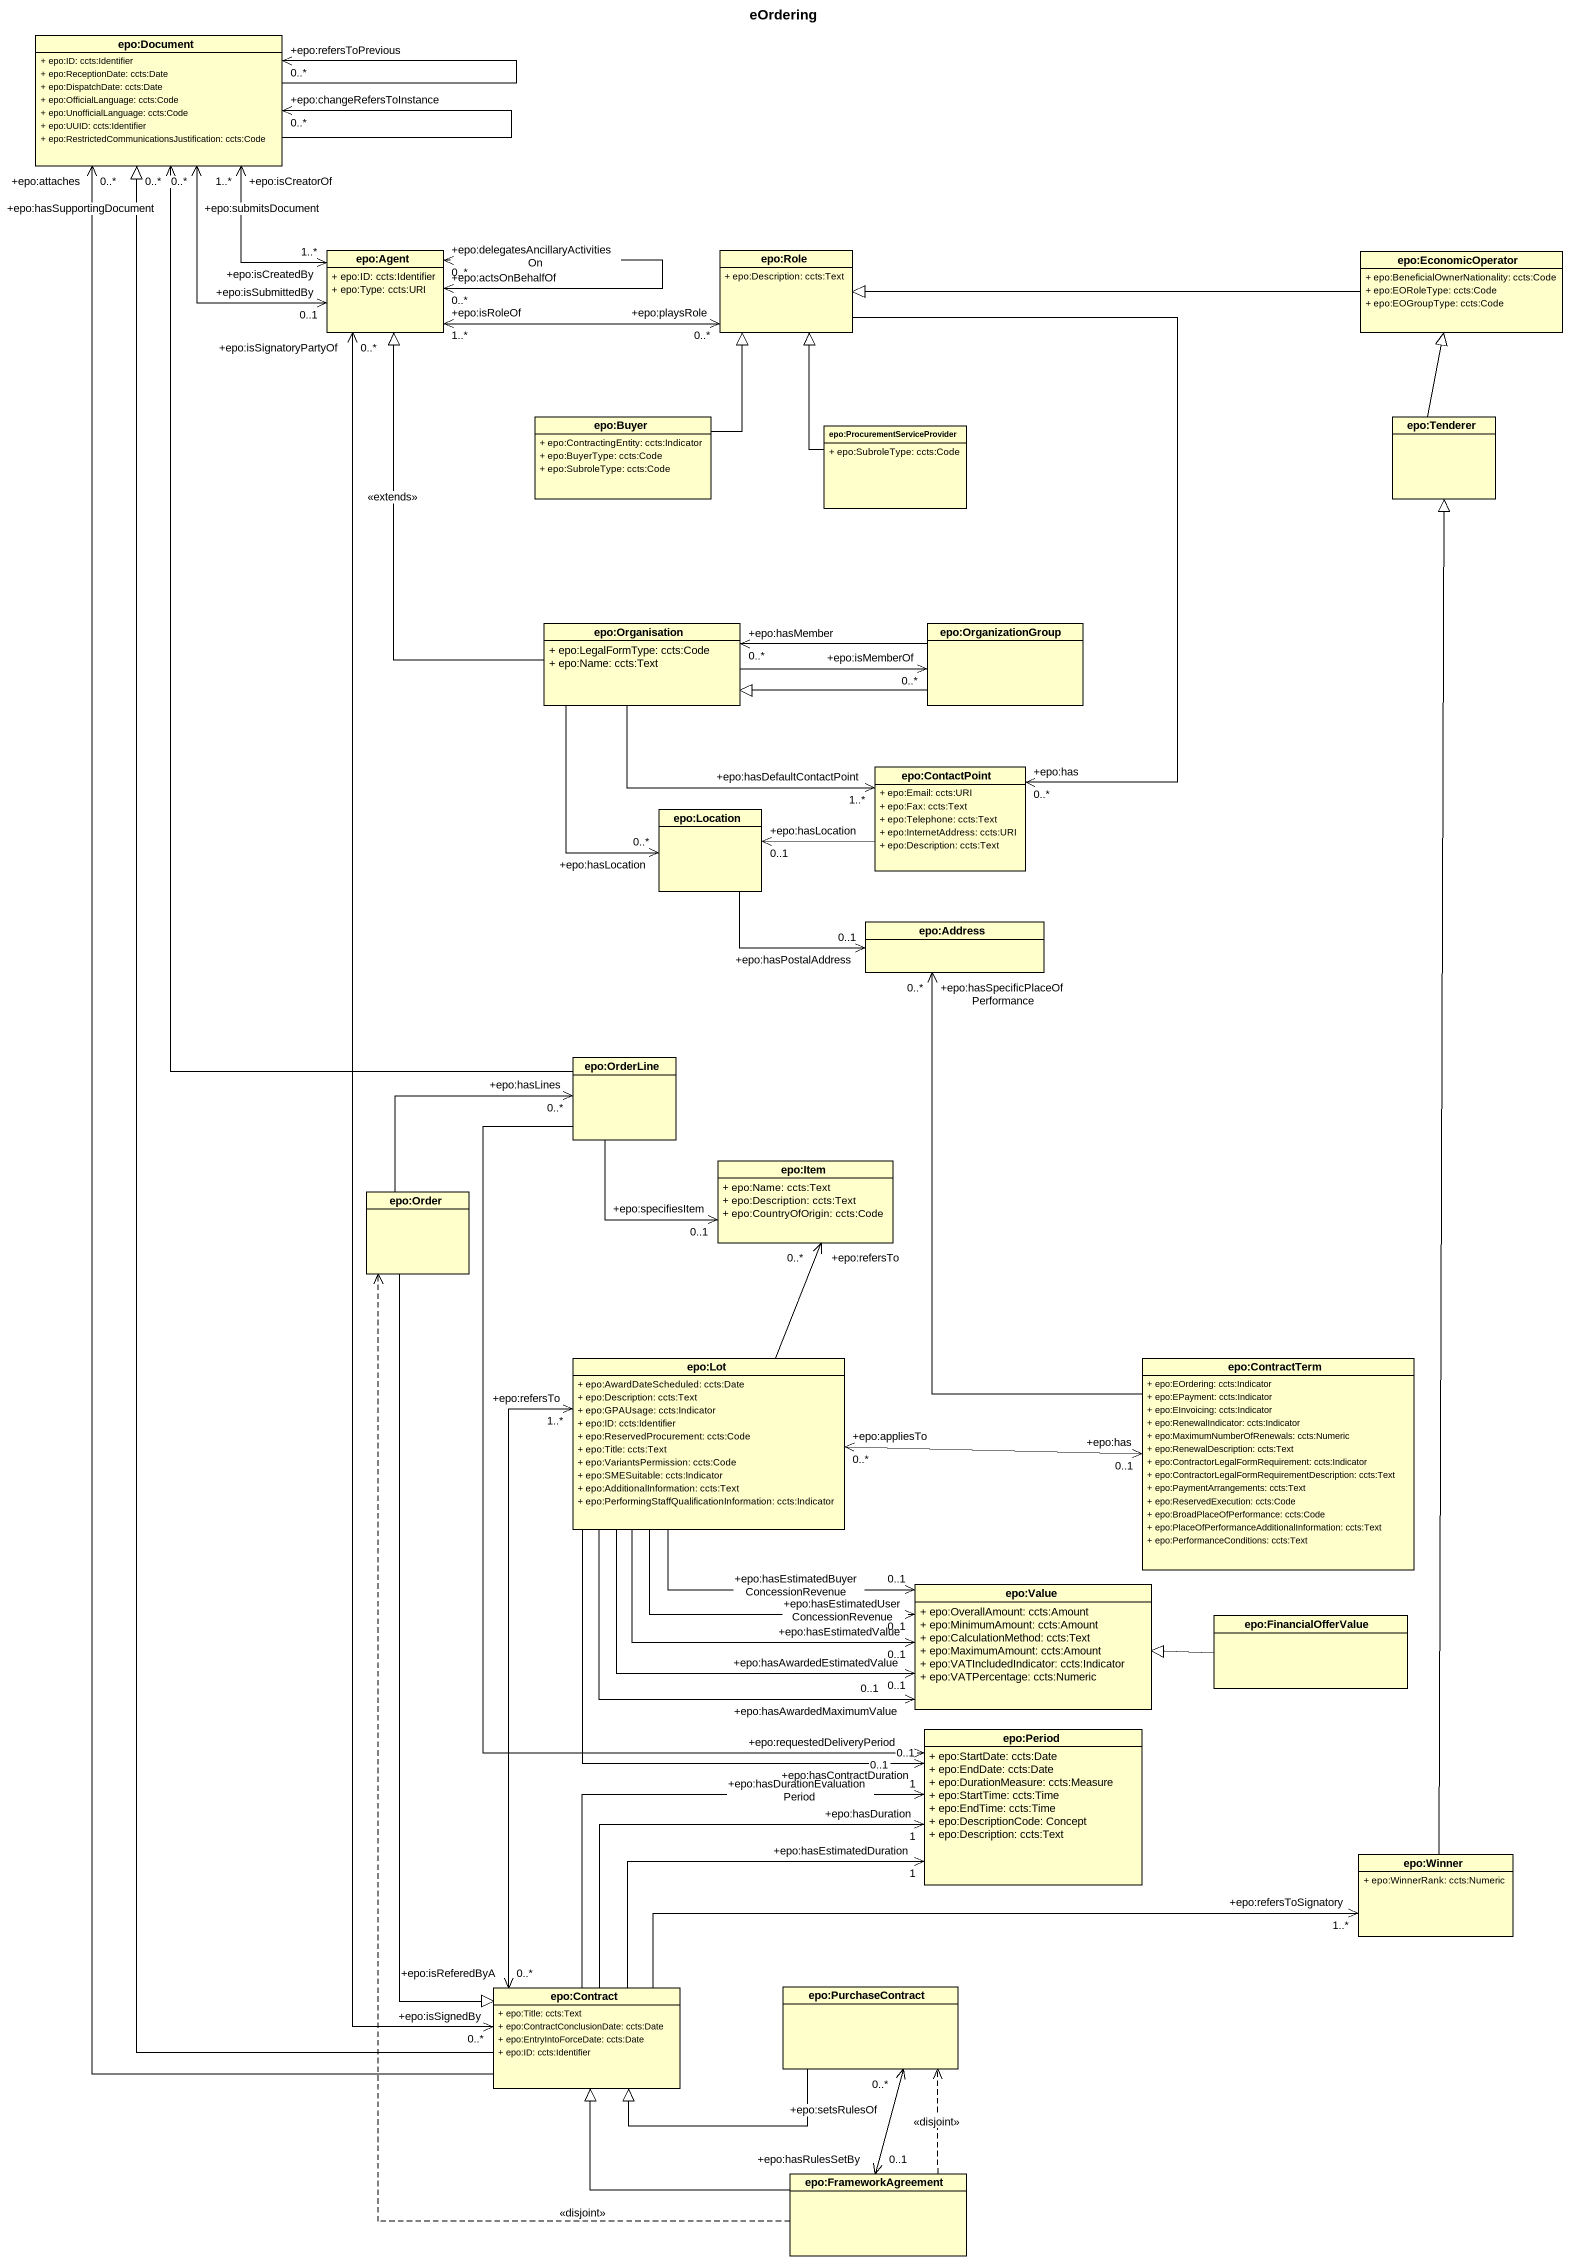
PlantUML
@startuml
title eOrdering
hide circle
hide empty members
skinparam classAttributeIconSize 0
class "epo:Document" as epo_Document {
  + epo:ID: ccts:Identifier
  + epo:ReceptionDate: ccts:Date
  + epo:DispatchDate: ccts:Date
  + epo:OfficialLanguage: ccts:Code
  + epo:UnofficialLanguage: ccts:Code
  + epo:UUID: ccts:Identifier
  + epo:RestrictedCommunicationsJustification: ccts:Code
}
class "epo:Agent" as epo_Agent {
  + epo:ID: ccts:Identifier
  + epo:Type: ccts:URI
}
class "epo:Role" as epo_Role {
  + epo:Description: ccts:Text
}
class "epo:EconomicOperator" as epo_EconomicOperator {
  + epo:BeneficialOwnerNationality: ccts:Code
  + epo:EORoleType: ccts:Code
  + epo:EOGroupType: ccts:Code
}
class "epo:Buyer" as epo_Buyer {
  + epo:ContractingEntity: ccts:Indicator
  + epo:BuyerType: ccts:Code
  + epo:SubroleType: ccts:Code
}
class "epo:Tenderer" as epo_Tenderer
class "epo:ProcurementServiceProvider" as epo_ProcurementServiceProvid {
  + epo:SubroleType: ccts:Code
}
class "epo:Organisation" as epo_Organisation {
  + epo:LegalFormType: ccts:Code
  + epo:Name: ccts:Text
}
class "epo:OrganizationGroup" as epo_OrganizationGroup
class "epo:ContactPoint" as epo_ContactPoint {
  + epo:Email: ccts:URI
  + epo:Fax: ccts:Text
  + epo:Telephone: ccts:Text
  + epo:InternetAddress: ccts:URI
  + epo:Description: ccts:Text
}
class "epo:Location" as epo_Location
class "epo:Address" as epo_Address
class "epo:OrderLine" as epo_OrderLine
class "epo:Item" as epo_Item {
  + epo:Name: ccts:Text
  + epo:Description: ccts:Text
  + epo:CountryOfOrigin: ccts:Code
}
class "epo:Order" as epo_Order
class "epo:Lot" as epo_Lot {
  + epo:AwardDateScheduled: ccts:Date
  + epo:Description: ccts:Text
  + epo:GPAUsage: ccts:Indicator
  + epo:ID: ccts:Identifier
  + epo:ReservedProcurement: ccts:Code
  + epo:Title: ccts:Text
  + epo:VariantsPermission: ccts:Code
  + epo:SMESuitable: ccts:Indicator
  + epo:AdditionalInformation: ccts:Text
  + epo:PerformingStaffQualificationInformation: ccts:Indicator
}
class "epo:ContractTerm" as epo_ContractTerm {
  + epo:EOrdering: ccts:Indicator
  + epo:EPayment: ccts:Indicator
  + epo:EInvoicing: ccts:Indicator
  + epo:RenewalIndicator: ccts:Indicator
  + epo:MaximumNumberOfRenewals: ccts:Numeric
  + epo:RenewalDescription: ccts:Text
  + epo:ContractorLegalFormRequirement: ccts:Indicator
  + epo:ContractorLegalFormRequirementDescription: ccts:Text
  + epo:PaymentArrangements: ccts:Text
  + epo:ReservedExecution: ccts:Code
  + epo:BroadPlaceOfPerformance: ccts:Code
  + epo:PlaceOfPerformanceAdditionalInformation: ccts:Text
  + epo:PerformanceConditions: ccts:Text
}
class "epo:Value" as epo_Value {
  + epo:OverallAmount: ccts:Amount
  + epo:MinimumAmount: ccts:Amount
  + epo:CalculationMethod: ccts:Text
  + epo:MaximumAmount: ccts:Amount
  + epo:VATIncludedIndicator: ccts:Indicator
  + epo:VATPercentage: ccts:Numeric
}
class "epo:FinancialOfferValue" as epo_FinancialOfferValue
class "epo:Period" as epo_Period {
  + epo:StartDate: ccts:Date
  + epo:EndDate: ccts:Date
  + epo:DurationMeasure: ccts:Measure
  + epo:StartTime: ccts:Time
  + epo:EndTime: ccts:Time
  + epo:DescriptionCode: Concept
  + epo:Description: ccts:Text
}
class "epo:Winner" as epo_Winner {
  + epo:WinnerRank: ccts:Numeric
}
class "epo:Contract" as epo_Contract {
  + epo:Title: ccts:Text
  + epo:ContractConclusionDate: ccts:Date
  + epo:EntryIntoForceDate: ccts:Date
  + epo:ID: ccts:Identifier
}
class "epo:PurchaseContract" as epo_PurchaseContract
class "epo:FrameworkAgreement" as epo_FrameworkAgreement
epo_Document --> "+epo:changeRefersToInstance\n0..*" epo_Document
epo_Document --> "+epo:refersToPrevious\n0..*" epo_Document
epo_Document "+epo:submitsDocument\n0..*" <--> "+epo:isSubmittedBy\n0..1" epo_Agent
epo_Agent "+epo:isCreatedBy\n1..*" <-up-> "+epo:isCreatorOf\n1..*" epo_Document
epo_Agent "+epo:actsOnBehalfOf\n0..*" <--> "+epo:delegatesAncillaryActivitiesOn\n0..*" epo_Agent
epo_Agent "+epo:isRoleOf\n1..*" <-right-> "+epo:playsRole\n0..*" epo_Role
epo_Role --> "+epo:has\n0..*" epo_ContactPoint
epo_EconomicOperator -left-|> epo_Role
epo_Buyer -up-|> epo_Role
epo_Tenderer -up-|> epo_EconomicOperator
epo_ProcurementServiceProvid -up-|> epo_Role
epo_Organisation -up-|> epo_Agent : <<extends>>
epo_Organisation -right-> "+epo:isMemberOf\n0..*" epo_OrganizationGroup
epo_Organisation -right-> "+epo:hasDefaultContactPoint\n1..*" epo_ContactPoint
epo_Organisation --> "+epo:hasLocation\n0..*" epo_Location
epo_OrganizationGroup -left-> "+epo:hasMember\n0..*" epo_Organisation
epo_OrganizationGroup -left-|> epo_Organisation
epo_ContactPoint -left-> "+epo:hasLocation\n0..1" epo_Location
epo_Location -right-> "+epo:hasPostalAddress\n0..1" epo_Address
epo_OrderLine -up-> "+epo:hasSupportingDocument\n0..*" epo_Document
epo_OrderLine -right-> "+epo:specifiesItem\n0..1" epo_Item
epo_OrderLine --> "+epo:requestedDeliveryPeriod\n0..1" epo_Period
epo_Order -up-> "+epo:hasLines\n0..*" epo_OrderLine
epo_Order --|> epo_Contract
epo_Lot -up-> "+epo:refersTo\n0..*" epo_Item
epo_Lot "+epo:appliesTo\n0..*" <-right-> "+epo:has\n0..1" epo_ContractTerm
epo_Lot --> "+epo:hasAwardedEstimatedValue\n0..1" epo_Value
epo_Lot --> "+epo:hasEstimatedValue\n0..1" epo_Value
epo_Lot --> "+epo:hasEstimatedUserConcessionRevenue\n0..1" epo_Value
epo_Lot --> "+epo:hasEstimatedBuyerConcessionRevenue\n0..1" epo_Value
epo_Lot --> "+epo:hasAwardedMaximumValue\n0..1" epo_Value
epo_Lot --> "+epo:hasContractDuration\n0..1" epo_Period
epo_ContractTerm -up-> "+epo:hasSpecificPlaceOfPerformance\n0..*" epo_Address
epo_FinancialOfferValue -left-|> epo_Value
epo_Winner -up-|> epo_Tenderer
epo_Contract -up-> "+epo:attaches\n0..*" epo_Document
epo_Contract -up-|> epo_Document
epo_Contract "+epo:isSignedBy\n0..*" <-up-> "+epo:isSignatoryPartyOf\n0..*" epo_Agent
epo_Contract "+epo:isReferedByA\n0..*" <-up-> "+epo:refersTo\n1..*" epo_Lot
epo_Contract -right-> "+epo:hasDuration\n1" epo_Period
epo_Contract -right-> "+epo:hasEstimatedDuration\n1" epo_Period
epo_Contract -right-> "+epo:hasDurationEvaluationPeriod\n1" epo_Period
epo_Contract -right-> "+epo:refersToSignatory\n1..*" epo_Winner
epo_PurchaseContract -left-|> epo_Contract
epo_PurchaseContract "+epo:setsRulesOf\n0..*" <--> "+epo:hasRulesSetBy\n0..1" epo_FrameworkAgreement
epo_FrameworkAgreement .up.> epo_Order : <<disjoint>>
epo_FrameworkAgreement -up-|> epo_Contract
epo_FrameworkAgreement .up.> epo_PurchaseContract : <<disjoint>>
@enduml
